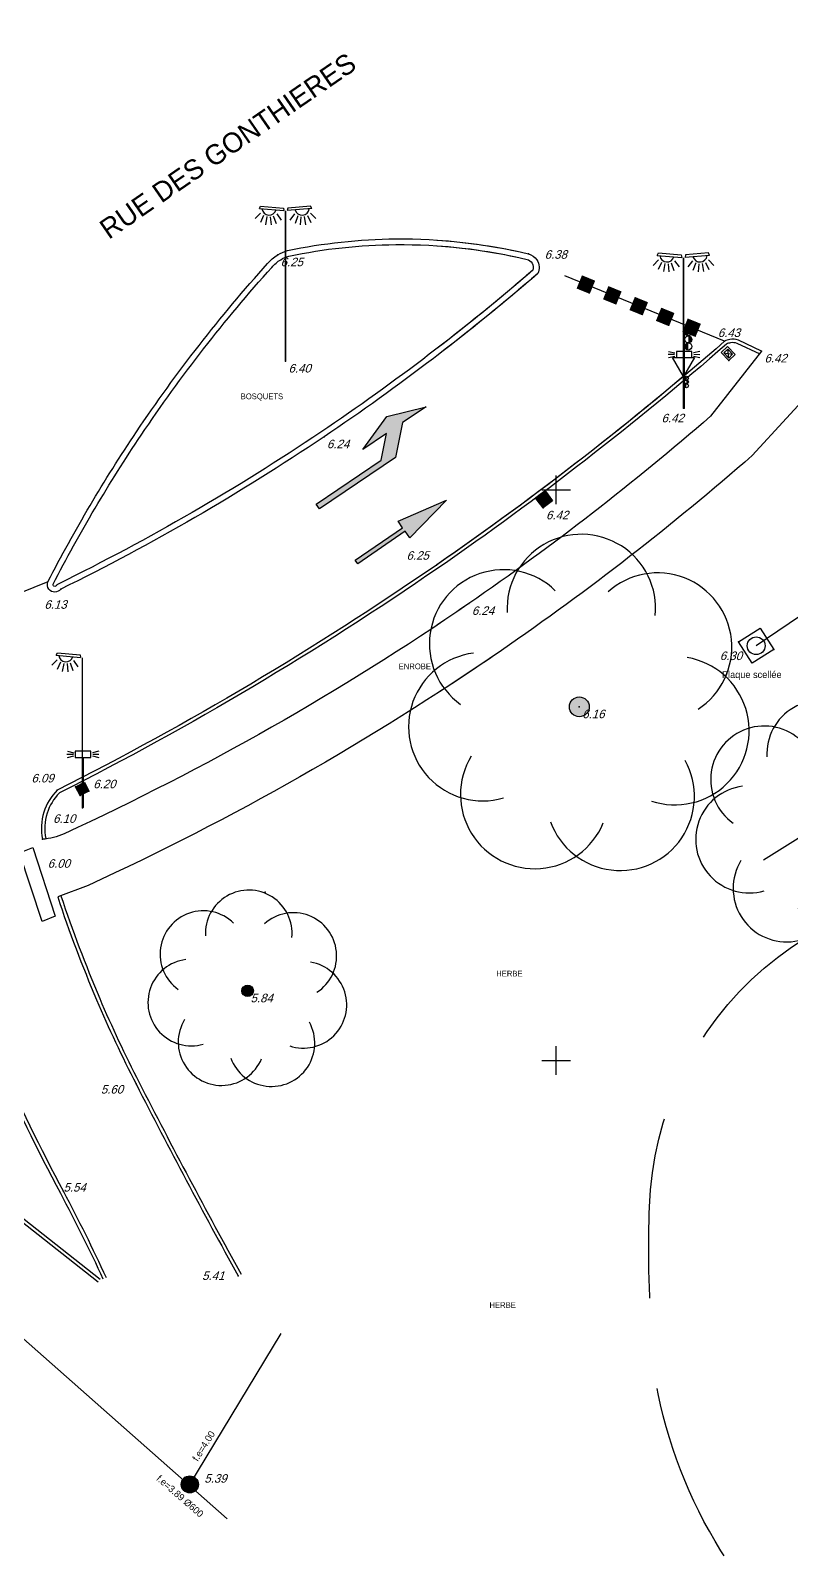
# Model space of a CAD drawing. Header units: metres. Extents: x 330671 to 330906, y 136216 to 136806.
# Drawn here: x 330741.6 to 330768.2, y 136722.4 to 136776.1 of the extents above; entities that cross this region are included whole.
import ezdxf
from ezdxf.enums import TextEntityAlignment as Align

# ---------------------------------------------------------------- set-up
doc = ezdxf.new("R2010")
doc.units = ezdxf.units.M
doc.header["$LTSCALE"] = 2
doc.header["$PDSIZE"] = 5
doc.linetypes.add('CACHE2', pattern=[4.762499999999999, 3.175, -1.5875])
for name, color, linetype in [('C_B_CEDER', 7, 'Continuous'), ('C_BOIT1_EU', 3, 'Continuous'), ('C_CAND_2', 6, 'Continuous'), ('C_CANDEL_1', 6, 'Continuous'), ('C_CANIVEAU', 7, 'Continuous'), ('C_CEDER', 7, 'Continuous'), ('C_CHAMBEP', 1, 'Continuous'), ('C_CHAMBREP', 1, 'Continuous'), ('C_CHEMREVE', 7, 'Continuous'), ('C_COTEZ_EP', 5, 'Continuous'), ('C_ECL_PIET', 6, 'Continuous'), ('C_EG_EU_NV', 3, 'Continuous'), ('C_EP-610', 5, 'Continuous'), ('C_FEUIL', 3, 'Continuous'), ('C_FEUXTRI', 7, 'Continuous'), ('C_FILD_EAU', 7, 'Continuous'), ('C_FL_GAUCH', 7, 'Continuous'), ('C_FL_TD', 7, 'Continuous'), ('C_LIMREVET', 7, 'Continuous'), ('C_NOM_RUE', 7, 'Continuous'), ('C_PAS_PIET', 7, 'Continuous'), ('C_PELOUSE', 3, 'CACHE2'), ('C_PT_ALTIM', 7, 'Continuous'), ('C_REG1_EP', 5, 'Continuous'), ('C_REG2_EP', 5, 'Continuous'), ('C_SEMI', 7, 'Continuous'), ('C_TEXT_G', 7, 'Continuous'), ('CARROYAGE', 253, 'Continuous')]:
    doc.layers.add(name, color=color, linetype=linetype)

# ---------------------------------------------------------------- blocks, each defined once
blk = doc.blocks.new('E013')
at = {"color": 0}
for p, q in [((0.8170740487898538, 0.8170833822227439), (0.182927284557702, 0.182927284557702)), ((0.182927284557702, 0.8170833822227439), (0.8170740487898538, 0.182927284557702))]:
    blk.add_line(p, q, dxfattribs=at)
for points in [[(0, 0), (1, 0), (1, 1.000010666780446), (0, 1.000010666780446)], [(0.182927284557702, 0.182927284557702), (0.8170740487898538, 0.182927284557702), (0.8170740487898538, 0.8170833822227439), (0.182927284557702, 0.8170833822227439)]]:
    blk.add_lwpolyline(points, close=True, dxfattribs=at)
blk = doc.blocks.new('R008')
at = {"const_width": 0.05}
blk.add_lwpolyline([(0.0250009357114322, 1.91212166e-08), (0.0250009357114322, 2.78080907225376)], dxfattribs=at)
for points, const_width in [([(0.1691805784357712, 2.713030075014103, 0.414214), (0.1073435784201138, 2.65119307502755, 1)], 0.123551), ([(0.1073435784201138, 2.65119307502755, 0.414214), (0.1691805784357712, 2.589356075011892, 1)], 0.123551), ([(0.1691805784357712, 2.218579075008165, 0.414214), (0.1073435784201138, 2.156742075021612, 1)], 0.123551), ([(0.1073435784201138, 2.156742075021612, 0.414214), (0.1691805784357712, 2.094905075035058, 1)], 0.123551), ([(0.1691805784357712, 2.34213007503422, 0.414214), (0.2310175784514286, 2.403967075020773, 0.414214), (0.1691805784357712, 2.465805075014941, 1)], 0.123551), ([(0.103770971938502, 1.081909463508055, 0.414214), (0.0699874041602015, 1.048125895758858, 1)], 0.0674999366321607), ([(0.0699874041602015, 1.048125895758858, 0.414214), (0.103770971938502, 1.014342327980557, 1)], 0.0674999366321607), ([(0.103770971938502, 0.8117747728247195, 0.414214), (0.0699874041602015, 0.7779912050755229, 1)], 0.0674999366321607), ([(0.0699874041602015, 0.7779912050755229, 0.414214), (0.103770971938502, 0.7442076372972224, 1)], 0.0674999366321607), ([(0.103770971938502, 0.8792747094703373, 0.414214), (0.1375545397168025, 0.9130582772486378, 0.414214), (0.103770971938502, 0.9468423913349397, 1)], 0.0674999366321607)]:
    blk.add_lwpolyline(points, format="xyb", dxfattribs=dict(const_width=const_width))
for centre, radius in [((0.1691805784357712, 2.65119307502755), 0.123613), ((0.1691805784357712, 2.403967075020773), 0.123613), ((0.1691805784357712, 2.156742075021612), 0.123613), ((0.103770971938502, 1.048125895729754), 0.0675338092521411), ((0.103770971938502, 0.9130582772486378), 0.0675338092521411), ((0.103770971938502, 0.7779912050755229), 0.0675338092521411)]:
    blk.add_circle(centre, radius)
blk = doc.blocks.new('M020BIS')
for p, q in [((-0.3099079925450496, 1.87107345557888), (-0.5411194562911987, 1.87107345557888)), ((0.3627122617326677, 1.885074640420498), (0.5729070450179279, 1.878074047999689))]:
    blk.add_line(p, q)
at = {"color": 0}
for points in [[(-0.5221166964038275, 1.986375052831136), (-0.3032696435693651, 1.931663289637072)], [(-0.5221166964038275, 1.767527999996673), (-0.3032696435693651, 1.822239763219841)], [(0.0250009357114322, 1.767527999996673), (0.0250009357114322, 0.0300000191200525)], [(0.572118567826692, 1.986375052831136), (0.3532715149922296, 1.931663289637072)], [(0.3532715149922296, 1.822239763219841), (0.572118567826692, 1.767527999996673)]]:
    blk.add_lwpolyline(points, dxfattribs=at)
blk.add_lwpolyline([(-0.2485578803461976, 1.986375052831136), (-0.2485578803461976, 1.767527999996673), (0.2985597517690621, 1.767527999996673), (0.2985597517690621, 1.986375052831136)], close=True, dxfattribs=at)
blk = doc.blocks.new('L005ter')
for p, q in [((-0.9179569482803345, 5.349546449491754), (-0.0594855950330384, 5.274680694798008)), ((0.9179569482803345, 5.349546449491754), (0.0594855950330384, 5.274680694798008))]:
    blk.add_line(p, q)
at = {"flags": 128}
for points in [[(-0.9179569482803345, 5.349546449491754), (-0.8737467737519182, 5.437219061801443), (-0.075027780723758, 5.364173027453944), (-0.0594855950330384, 5.274680694798008)], [(0.9179569482803345, 5.349546449491754), (0.8737467737519182, 5.437219061801443), (0.075027780723758, 5.364173027453944), (0.0594855950330384, 5.274680694798008)]]:
    blk.add_lwpolyline(points, dxfattribs=at)
at = {"color": 0}
for points in [[(-0.8779293721308932, 5.191109929233789), (-1.064219471300021, 4.997346703807125)], [(-0.7696457443526015, 5.104552150703967), (-0.8843916467158124, 4.853818292787764)], [(-0.6535771622438915, 5.064030279958388), (-0.7009627728257328, 4.782055005896837)], [(-0.5356009378447197, 5.05993636167841), (-0.5101283016847447, 4.772734815254807)], [(-0.4296547640697099, 5.086919907538686), (-0.3311977573903278, 4.821417712257244)], [(-0.3121517255203798, 5.16049646429019), (-0.1521337538724765, 4.944501831312664)], [(0, 0), (0, 5.265536756749498)], [(0.3121517255203798, 5.16049646429019), (0.1521337538724765, 4.944501831312664)], [(0.4296547640697099, 5.086919907538686), (0.3311977573903278, 4.821417712257244)], [(0.5356009378447197, 5.05993636167841), (0.5101283016847447, 4.772734815254807)], [(0.6535771622438915, 5.064030279958388), (0.7009627728257328, 4.782055005896837)], [(0.7696457443526015, 5.104552150703967), (0.8843916467158124, 4.853818292787764)], [(0.8779293721308932, 5.191109929233789), (1.064219471300021, 4.997346703807125)]]:
    blk.add_lwpolyline(points, dxfattribs=at)
at = {"color": 0, "const_width": 0.05}
blk.add_lwpolyline([(0, 0), (0, 5.265536756749498)], dxfattribs=at)
at = {"color": 0}
for centre, start, end in [((-0.5765990131767467, 5.370226602855837), 186.3219950004635, 344.8871073253201), ((0.5765990131767467, 5.370226602855837), 195.1128926746799, 353.6780049995366)]:
    blk.add_arc(centre, 0.25155675, start, end, dxfattribs=at)
blk = doc.blocks.new('R021')
at = {"color": 0, "linetype": 'Continuous'}
for p, q in [((-0.383883, 1.767528), (0.383211, 1.767528)), ((0, 1.103968), (-0.383883, 1.767528)), ((0.383211, 1.767528), (0, 1.103968)), ((0, 1.103968), (0, 0))]:
    blk.add_line(p, q, dxfattribs=at)
blk = doc.blocks.new('R005')
blk.add_hatch(color=256).paths.add_polyline_path([(-3e-06, 0.037969), (1.037809, 0.038071), (1.291237, 0.291082), (0.915639, 0.291049), (1.423028, 0.474947), (1.926063, 0.291196), (1.548538, 0.291162), (1.215003, -0.037851), (3e-06, -0.037969)])
at = {"color": 0, "linetype": 'ByBlock'}
blk.add_lwpolyline([(-3e-06, 0.037969), (1.037809, 0.038071), (1.291237, 0.291082), (0.915639, 0.291049), (1.423028, 0.474947), (1.926063, 0.291196), (1.548538, 0.291162), (1.215003, -0.037851), (3e-06, -0.037969)], close=True, dxfattribs=at)
blk = doc.blocks.new('R001')
blk.add_hatch(color=256).paths.add_polyline_path([(-4e-06, 0.0194055), (0.5070275, 0.0193925), (0.507, 0.090939), (0.9618540000000001, 0.000187), (0.507035, -0.090742), (0.507035, -0.0191955), (4e-06, -0.0194055)])
at = {"color": 0, "linetype": 'ByBlock'}
blk.add_lwpolyline([(-4e-06, 0.0194055), (0.5070275, 0.0193925), (0.507, 0.090939), (0.9618540000000001, 0.000187), (0.507035, -0.090742), (0.507035, -0.0191955), (4e-06, -0.0194055)], close=True, dxfattribs=at)
blk = doc.blocks.new('L023bis')
blk.add_line((-0.9179569482803345, 5.349546449491754), (-0.0594855950330384, 5.274680694798008))
at = {"flags": 128}
blk.add_lwpolyline([(-0.9179569482803345, 5.349546449491754), (-0.8737467737519182, 5.437219061801443), (-0.075027780723758, 5.364173027453944), (-0.0594855950330384, 5.274680694798008)], dxfattribs=at)
at = {"color": 0}
for points in [[(-0.8779293721308932, 5.191109929233789), (-1.064219471300021, 4.997346703807125)], [(-0.7696457443526015, 5.104552150703967), (-0.8843916467158124, 4.853818292787764)], [(-0.6535771622438915, 5.064030279958388), (-0.7009627728257328, 4.782055005896837)], [(-0.5356009378447197, 5.05993636167841), (-0.5101283016847447, 4.772734815254807)], [(-0.4296547640697099, 5.086919907538686), (-0.3311977573903278, 4.821417712257244)], [(-0.3121517255203798, 5.16049646429019), (-0.1521337538724765, 4.944501831312664)], [(0, 0), (0, 5.265536756749498)]]:
    blk.add_lwpolyline(points, dxfattribs=at)
at = {"color": 0, "const_width": 0.05}
blk.add_lwpolyline([(0, 0), (0, 5.265536756749498)], dxfattribs=at)
at = {"color": 0}
blk.add_arc((-0.5765990131767467, 5.370226602855837), 0.25155675, 186.3219950004635, 344.8871073253201, dxfattribs=at)
blk = doc.blocks.new('D005')
blk.add_hatch(color=256).paths.add_polyline_path([(0, 0), (0, 1), (1, 1), (1, 0)])
at = {"color": 0}
blk.add_lwpolyline([(0, 0), (0, 1), (1, 1), (1, 0)], close=True, dxfattribs=at)
blk = doc.blocks.new('v007')
h = blk.add_hatch(color=256)
edge = h.paths.add_edge_path()
edge.add_arc((0, 0), 0.0288265, 0, 360)
at = {"color": 0}
blk.add_circle((0, 0), 0.0288265, dxfattribs=at)
for centre, start, end in [((0.0059611034276481, 0.2861813711899182), 354.410358, 183.202967), ((-0.2200289438572118, 0.1830917085065119), 45.83893, 234.631539), ((0.2274623182245067, 0.1737704742895816), 302.981787, 131.774396), ((-0.2803330198671108, -0.0578695750655912), 97.267501, 286.06011), ((0.2776795082898403, -0.069493077391833), 251.553215, 80.345824), ((-0.1295403619587704, -0.2552542362548338), 148.696072, 337.488682), ((0.1187982150907855, -0.2604272555989099), 200.124644, 28.917253)]:
    blk.add_arc(centre, 0.2157195702167057, start, end, dxfattribs=at)
blk = doc.blocks.new('U003')
at = {"color": 0}
blk.add_lwpolyline([(0, 1), (1, 1), (1, 0), (0, 0), (0, 1)], dxfattribs=at)
blk.add_circle((0.5, 0.5), 0.35, dxfattribs=at)
blk = doc.blocks.new('GeoCarre')
at = {"const_width": 1}
blk.add_lwpolyline([(0, -0.5), (0, 0.5)], dxfattribs=at)
blk = doc.blocks.new('U014')
h = blk.add_hatch(color=256)
edge = h.paths.add_edge_path()
edge.add_arc((0, 0), 0.3, 0, 360)
at = {"color": 0}
blk.add_line((0, 0), (0, 0), dxfattribs=at)
blk.add_circle((0, 0), 0.3, dxfattribs=at)
blk = doc.blocks.new('point')
blk.add_point((0, 0))

msp = doc.modelspace()

# ---------------------------------------------------------------- linework, layer by layer
at = {"layer": 'C_B_CEDER', "linetype": 'Continuous', "flags": 128}
for points in [[(330765.8977707946, 136765.2125006411), (330760.2956244093, 136767.5002315756)], [(330742.1948510731, 136756.7774624236), (330736.4180067618, 136754.440954503)]]:
    msp.add_lwpolyline(points, dxfattribs=at)
at = {"layer": 'C_CANIVEAU'}
msp.add_lwpolyline([(330848.5333491581, 136378.8346275646, -3.579702129e-07), (330849.5053066015, 136403.8168430328, -2.23609647278e-05)], format="xyb", dxfattribs=at)
at = {"layer": 'C_CHEMREVE', "flags": 128}
for points in [[(330767.189599639, 136764.8677578303), (330765.4045403658, 136762.5836343975, -0.0282158921231466), (330756.9418897515, 136756.0176863748, -0.0430172937705213), (330742.764815498, 136747.9482310712, -0.0885989573007339), (330742.0059817684, 136747.7506335346)], [(330767.189599639, 136764.8677578303), (330765.4045403658, 136762.5836343975, -0.0282158921231466), (330756.9418897515, 136756.0176863748, -0.00357087071599), (330755.8194015671, 136755.255837272, -0.00357087071599)], [(330769.2659004449, 136763.8225932619), (330766.8629420443, 136761.2018076144, -0.0287131430211468), (330758.0768444529, 136754.3709083613, -0.0430172937698448), (330743.6012389379, 136746.1315319136), (330742.5388474669, 136745.7335722833)], [(330769.2659004449, 136763.8225932619), (330766.8629420443, 136761.2018076144, -0.0287131430211468), (330758.0768444529, 136754.3709083613, -0.0070011191637619), (330755.8194015671, 136752.8612652112, -0.0070011191637619)]]:
    msp.add_lwpolyline(points, format="xyb", dxfattribs=at)
at = {"layer": 'C_EG_EU_NV'}
msp.add_line((330771.7634922356, 136749.8552872179), (330767.2628532125, 136747.0197148853), dxfattribs=at)
at = {"layer": 'C_EP-610'}
msp.add_line((330747.1656124417, 136725.1365344216), (330750.3697993875, 136730.4318484908), dxfattribs=at)
at = {"layer": 'C_EP-610', "flags": 128}
for points in [[(330781.159392241, 136764.1286641481), (330767.0017561712, 136754.5376019448)], [(330722.0366969581, 136747.3117135825), (330748.4767276043, 136723.9257288538)]]:
    msp.add_lwpolyline(points, dxfattribs=at)
at = {"layer": 'C_FILD_EAU', "linetype": 'Continuous', "flags": 128}
for points in [[(330848.8331273671, 136378.8230931821, -3.607170907e-07), (330849.804913938, 136403.8009223938, -2.23079069041e-05)], [(330755.8194015671, 136768.7591883028, -0.0421254153780016), (330759.0253345885, 136768.2742630522, -0.1897755029065219), (330759.3201029671, 136768.0607297565, -0.2569856635490574), (330759.3515383604, 136767.5827505652, -0.0145217318533636), (330755.8194015671, 136764.7039508488, -0.0145217318533636)], [(330767.189599639, 136764.8677578303), (330766.377189816, 136765.2471018076, 0.1312241407057619), (330766.0788557372, 136765.2751346767, 0.0830596576366832), (330765.8977707946, 136765.2125006411, -0.0281794708133037), (330755.8025238622, 136757.3663544046, -0.0340511592401816), (330742.5263118935, 136749.4753553562, 0.1216233404004105), (330742.0544748932, 136748.7015927717, 0.1279855844839438), (330742.0059817684, 136747.7506335346)], [(330767.189599639, 136764.8677578303), (330766.377189816, 136765.2471018076, 0.1312241407057619), (330766.0788557372, 136765.2751346767, 0.0830596576366832), (330765.8977707946, 136765.2125006411, -0.028134263094316), (330755.8194015671, 136757.378011331, -0.028134263094316)], [(330742.5388474669, 136745.7335722833, 0.0207385044841989), (330743.9002483712, 136742.1284721716, 0.0175551084692105), (330745.2829276503, 136739.1735081989, 0.0079328313198282), (330748.8559398556, 136732.4525716863)], [(330738.7795732382, 136744.1445512289, 0.0147333032945255), (330740.4666211233, 136740.0510783382, 0.0172227393357412), (330742.7401104274, 136735.4020275755, -0.0144677203405898), (330744.2329803179, 136732.3914006048)]]:
    msp.add_lwpolyline(points, format="xyb", dxfattribs=at)
msp.add_lwpolyline([(330759.0253345885, 136768.2742630522, -0.189775502900358), (330759.3201029671, 136768.0607297565, -0.2569856635490574), (330759.3515383604, 136767.5827505652, -0.0300470860027957), (330751.8670194979, 136761.8597966588, -0.0339912154006522), (330742.645033034, 136756.5210450384, -0.491884032006441), (330742.2315350677, 136756.5146579012, -0.2730862973061494), (330742.1948510731, 136756.7774624236, -0.0288108581289494), (330745.2992088899, 136762.0358072595, -0.0352937989995385), (330749.8923219512, 136767.9360272426, -0.0840501944141692), (330750.2456587236, 136768.24076677, -0.0670946921367811), (330750.5881323229, 136768.3896110134, -0.0495330066121076), (330754.3759173487, 136768.8002730951, -0.0609082333601971)], format="xyb", close=True, dxfattribs=at)
msp.add_lwpolyline([(330743.9561366623, 136732.2259403949), (330732.1227997346, 136741.5583064728)], dxfattribs=at)
at = {"layer": 'C_LIMREVET', "linetype": 'Continuous', "flags": 128}
for points in [[(330848.9530386502, 136378.8184794148, -3.611268046e-07), (330849.9247559309, 136403.7945308685, -2.22433677568e-05)], [(330755.8194015671, 136768.558748502, -0.0419260088545668), (330758.9769663616, 136768.0801899672, -0.1884526116548184), (330759.1515916738, 136767.9530081523, -0.2235507208010674), (330759.1840737712, 136767.7023709203, -0.0138759343652747), (330755.8194015671, 136764.9562934271, -0.0138759343652747)], [(330767.1388292725, 136764.7590271084), (330766.3311498865, 136765.1361622709, 0.1286581332748503), (330766.0988343855, 136765.1568094739, 0.0762904925579305), (330765.9661332915, 136765.112900285, -0.0281488155098904), (330755.870710793, 136757.2676095694, -0.0340087520594638), (330742.5976467583, 136749.3769598011, 0.1189553050704656), (330742.1689172978, 136748.6654965664, 0.1279855845402755), (330742.1235022644, 136747.7749014765, 0.1279855845402755)], [(330767.1388292725, 136764.7590271084), (330766.3311498865, 136765.1361622709, 0.1286581332748503), (330766.0988343855, 136765.1568094739, 0.0762904925579305), (330765.9661332915, 136765.112900285, -0.0281488155098904), (330755.870710793, 136757.2676095694, -0.0001371457429676), (330755.8194015671, 136757.2321994474, -0.0001371457429676)], [(330742.6527706167, 136745.7712752796, 0.0207385044983407), (330744.0106563019, 136742.1754837536, 0.0175551084618669), (330745.3897654198, 136739.2281496761, 0.0079328313152902), (330748.9609903276, 136732.51057512, 0.0079328313152902)], [(330738.6673272831, 136744.1021148583, 0.0147333032956593), (330740.3570692892, 136740.0021049203, 0.0172227393446487), (330742.6341892285, 136735.3456298838, -0.0144677203270153), (330744.1239746767, 136732.3412232176, -0.0144677203270153)]]:
    msp.add_lwpolyline(points, format="xyb", dxfattribs=at)
msp.add_lwpolyline([(330758.9769663616, 136768.0801899672, -0.1884526116578039), (330759.1515916738, 136767.9530081523, -0.2235507208010674), (330759.1840737712, 136767.7023709203, -0.0298921789746609), (330751.7552943075, 136762.0256805997, -0.0339912154028157), (330742.5568145228, 136756.7005373621, 0.1187782123602552), (330742.4847433765, 136756.6406578541, -0.4918840318840718), (330742.3880539132, 136756.6391643308, -0.2498463787609808), (330742.3776649252, 136756.6956111154, -0.0287589592061703), (330745.4652953957, 136761.9243834174, -0.035293799001219), (330750.0410858624, 136767.8023511464, 0.0101562922979259), (330750.0463920612, 136767.8085031226, -0.0840501943948031), (330750.3491675545, 136768.0696354698, -0.0656991564854217), (330750.6362346212, 136768.1953486353, -0.0494390303943839), (330754.3777194322, 136768.600281214, -0.0608821118368712)], format="xyb", close=True, dxfattribs=at)
msp.add_lwpolyline([(330744.0304461802, 136732.3201640414), (330732.1971092524, 136741.6525301192)], dxfattribs=at)
at = {"layer": 'C_PAS_PIET'}
for p, q in [((330741.2065614894, 136747.2741958244), (330741.670781086, 136747.4599380279)), ((330741.9899386006, 136744.87280693), (330741.2065614894, 136747.2741958244)), ((330741.670781086, 136747.4599380279), (330742.4541581972, 136745.0585491334)), ((330742.4541581972, 136745.0585491334), (330741.9899386006, 136744.87280693))]:
    msp.add_line(p, q, dxfattribs=at)
at = {"layer": 'C_PELOUSE', "flags": 128}
msp.add_lwpolyline([(330776.1659180023, 136745.9154752444, -0.1144285950490913), (330778.0526163859, 136744.3643987181, -0.1816675667502694), (330779.1598541301, 136740.7262724009, 0.162766066590308), (330779.8272327781, 136737.361212117, 0.1605516309389169), (330782.3417304196, 136735.093116387), (330785.2501059659, 136731.182454579), (330787.5880453548, 136724.982826858, -0.1824414238561255), (330788.4487092028, 136720.5843466217, -0.1283275527944358), (330787.1333640769, 136717.6620481758, -0.2666631609162067), (330784.9278714572, 136716.3808012441, -0.2778401498117354), (330782.6571759672, 136717.7324537092), (330779.6953681277, 136721.7847042009, 0.0717547936251758), (330776.0080416104, 136725.800520341, 0.0342778476327885), (330773.8742283019, 136727.3117340035, 0.2740650948252704), (330771.277967747, 136727.364656191, 0.4946981548120502), (330770.7234811713, 136723.3542071241), (330772.7414199301, 136721.3325331857, -0.3819234000720894), (330773.7773989612, 136717.3790004798, -0.3500447635742028), (330771.0366716631, 136717.485740242, -0.1123188971158352), (330765.7669087108, 136722.8071993042, -0.0944281834101127), (330763.4904528027, 136728.7023063762, -0.0272786032101271), (330763.2399851148, 136733.5474634964, -0.0073891702141576), (330763.2632259487, 136734.8623625965, -0.4405898850318742)], format="xyb", close=True, dxfattribs=at)
at = {"layer": 'C_SEMI', "color": 0}
for p in [(330750.2456587236, 136768.24076677, 6.25), (330759.0253345885, 136768.2742630522, 6.38), (330765.8977707946, 136765.2125006411, 6.43), (330767.189599639, 136764.8677578303, 6.42), (330750.5209313188, 136764.5152428474, 6.4), (330764.4548129352, 136762.8709654809, 6.42), (330751.8670194979, 136761.8597966588, 6.24), (330759.6241704217, 136759.9517812604), (330759.5392355301, 136759.3687718059, 6.42), (330755.8025238622, 136757.3663544046, 6.25), (330742.645033034, 136756.5210450384, 6.13), (330756.9418897515, 136756.0176863748, 6.24), (330766.3863924287, 136754.6746767129, 6.3), (330767.6171199138, 136754.4005271767), (330760.8076625133, 136752.3958784565, 6.16), (330742.5263118935, 136749.4753553562, 6.09), (330743.1677488386, 136749.5931627511), (330743.6358285964, 136749.4432554873, 6.2), (330743.4026217152, 136748.8534070238, 6.1), (330742.0059817684, 136747.7506335346, 6), (330749.8067267139, 136745.9018240814), (330749.1904345018, 136742.4378802883, 5.84), (330745.2829276503, 136739.1735081989, 5.6), (330742.7401104274, 136735.4020275755, 5.54), (330748.8559398556, 136732.4525716863, 5.41), (330747.1656124417, 136725.1365344216, 5.39)]:
    msp.add_point(p, dxfattribs=at)
at = {"layer": 'CARROYAGE'}
for p, q in [((330760, 136759.5), (330760, 136760.5)), ((330759.5, 136760), (330760.5, 136760)), ((330760, 136739.5), (330760, 136740.5)), ((330759.5, 136740), (330760.5, 136740))]:
    msp.add_line(p, q, dxfattribs=at)

# ---------------------------------------------------------------- block references
at = {"layer": 'C_BOIT1_EU', "xscale": 0.4166017042052659, "yscale": 0.4166017042052659, "rotation": 36.7112580064297}
msp.add_blockref('D005', (330759.5392355301, 136759.3687718059), dxfattribs=at)
at = {"layer": 'C_BOIT1_EU', "rotation": 36.71125800963847}
msp.add_blockref('point', (330759.5392355301, 136759.3687718059), dxfattribs=at)
at = {"layer": 'C_CAND_2'}
for name, p in [('L005ter', (330750.5209313188, 136764.5152428474)), ('L005ter', (330764.4548129352, 136762.8709654809)), ('point', (330750.5209313188, 136764.5152428474)), ('point', (330764.4548129352, 136762.8709654809))]:
    msp.add_blockref(name, p, dxfattribs=at)
at = {"layer": 'C_CANDEL_1'}
for name in ['L023bis', 'point']:
    msp.add_blockref(name, (330743.4026217152, 136748.8534070238), dxfattribs=at)
at = {"layer": 'C_CEDER', "xscale": 0.5, "yscale": 0.5, "zscale": 0.5, "rotation": 157.786522862311}
for p in [(330761.0374169571, 136767.1973080813), (330761.9631986405, 136766.8192495212), (330762.8889803238, 136766.4411909612), (330763.8147620072, 136766.0631324011), (330764.7405436905, 136765.6850738411)]:
    msp.add_blockref('GeoCarre', p, dxfattribs=at)
at = {"layer": 'C_CEDER'}
msp.add_blockref('R021', (330764.4548129352, 136762.8709654809), dxfattribs=at)
at = {"layer": 'C_CHAMBEP', "xscale": 0.3475419739825826, "yscale": 0.3475419739825826, "rotation": 117.241811736346}
msp.add_blockref('D005', (330743.6358285964, 136749.4432554873), dxfattribs=at)
at = {"layer": 'C_CHAMBEP', "rotation": 27.2418117331149}
msp.add_blockref('point', (330743.3268350856, 136749.2841692403), dxfattribs=at)
at = {"layer": 'C_CHAMBREP', "xscale": 0.3935461451896303, "yscale": 0.3060282715696255, "rotation": 133.9839481698303}
msp.add_blockref('E013', (330766.2685560702, 136764.7451700046), dxfattribs=at)
at = {"layer": 'C_CHAMBREP', "rotation": 43.98394816983032}
msp.add_blockref('point', (330766.048355857, 136764.5326443189), dxfattribs=at)
at = {"layer": 'C_ECL_PIET'}
for name, p in [('M020BIS', (330764.4548129352, 136762.8709654809)), ('point', (330764.4798138709, 136762.9009655001)), ('M020BIS', (330743.4026217152, 136748.8534070238)), ('point', (330743.4276226509, 136748.8834070429))]:
    msp.add_blockref(name, p, dxfattribs=at)
at = {"layer": 'C_FEUIL'}
for p, xscale, yscale in [((330760.8076625133, 136752.3958784565, 6.228560715267491), 12.05241037498348, 12.05241037498348), ((330769.1997967461, 136748.2524115353, 6.011181184135229), 8.701420093663904, 8.701420093663904), ((330749.1904345018, 136742.4378802883, 5.878305819681515), 7.036681801126929, 7.036681801126929)]:
    msp.add_blockref('v007', p, dxfattribs=dict(at, xscale=xscale, yscale=yscale))
for p in [(330760.8076625133, 136752.3958784565, 6.228560715267491), (330749.1904345018, 136742.4378802883, 5.878305819681515)]:
    msp.add_blockref('point', p, dxfattribs=at)
at = {"layer": 'C_FEUXTRI'}
for name, p in [('R008', (330764.4548129352, 136762.8709654809)), ('point', (330764.4798138709, 136762.8709655001))]:
    msp.add_blockref(name, p, dxfattribs=at)
at = {"layer": 'C_FL_GAUCH', "xscale": 2.647768249256643, "yscale": 2.647768249256643, "rotation": 34.06623175987195}
msp.add_blockref('R005', (330751.6503958525, 136759.4224768156), dxfattribs=at)
at = {"layer": 'C_FL_TD', "xscale": 3.976094569029902, "yscale": 3.976094569029902, "rotation": 34.47524945454692}
msp.add_blockref('R001', (330753.0027930127, 136757.4706277036), dxfattribs=at)
at = {"layer": 'C_REG1_EP'}
for name in ['U014', 'point']:
    msp.add_blockref(name, (330747.1656124417, 136725.1365344216), dxfattribs=at)
at = {"layer": 'C_REG2_EP', "xscale": 0.8915851363928723, "yscale": 0.8915851363928723, "rotation": 302.4421578336758}
msp.add_blockref('U003', (330766.3863924287, 136754.6746767129), dxfattribs=at)

# ---------------------------------------------------------------- texts
at = {"layer": 'C_COTEZ_EP'}
msp.add_text('Plaque scellée', height=0.24, dxfattribs=at).set_placement((330765.8033802674, 136753.4052121801))
for s, rotation, p in [('f.e=4.00', 57.93911732632093, (330747.4435502105, 136725.92433712)), ('f.e=3.89 Ø600', 319.0746170823995, (330745.9734554013, 136725.3033488948))]:
    msp.add_text(s, height=0.24, rotation=rotation, dxfattribs=at).set_placement(p)
at = {"layer": 'C_NOM_RUE'}
msp.add_text('RUE DES GONTHIERES', height=0.7000000000000001, rotation=34.61224848426761, dxfattribs=at).set_placement((330744.3294718061, 136768.7626584246))
at = {"layer": 'C_PT_ALTIM', "oblique": 18.00000000000001}
for s, p in [('6.25', (330750.3456587236, 136768.14076677, 6.25)), ('6.38', (330759.5921849699, 136768.4034824976, 6.38)), ('6.43', (330765.6554680579, 136765.6606681221, 6.43)), ('6.40', (330750.6209313187, 136764.4152428473, 6.4)), ('6.42', (330767.289599639, 136764.7677578303, 6.42)), ('6.42', (330763.6849207066, 136762.6683380554, 6.42)), ('6.24', (330751.9670194979, 136761.7597966588, 6.24)), ('6.42', (330759.63923553, 136759.2687718059, 6.42)), ('6.25', (330754.75433169, 136757.8517288776, 6.25)), ('6.13', (330742.0709721934, 136756.1327089852, 6.13)), ('6.24', (330757.0418897515, 136755.9176863748, 6.24)), ('6.30', (330765.7249608719, 136754.3351407793, 6.3)), ('6.16', (330760.9076625133, 136752.2958784565, 6.16)), ('6.09', (330741.6165913995, 136750.0447573674, 6.09)), ('6.20', (330743.7833573155, 136749.8399381995, 6.2)), ('6.10', (330742.3752372433, 136748.6286250099, 6.1)), ('6.00', (330742.1870981969, 136747.0541969097, 6)), ('5.84', (330749.2904345018, 136742.3378802883, 5.84)), ('5.60', (330744.0475632771, 136739.1361301621, 5.6)), ('5.54', (330742.7401104274, 136735.7020275755, 5.54)), ('5.41', (330747.5946382135, 136732.6034972229, 5.41)), ('5.39', (330747.6731051526, 136725.4962392273, 5.39))]:
    msp.add_text(s, height=0.3, dxfattribs=at).set_placement(p, align=Align.TOP_LEFT)
at = {"layer": 'C_TEXT_G'}
for s, p in [('BOSQUETS', (330749.6920487839, 136763.2538238993, 1.469364953858158)), ('ENROBE', (330755.0470700974, 136753.8144499849, 1.469364953858158)), ('HERBE', (330758.3595857954, 136743.043009456, 1.469364953858158)), ('HERBE', (330758.1237164389, 136731.4251638461, 1.469364953858158))]:
    msp.add_text(s, height=0.2, dxfattribs=at).set_placement(p, align=Align.MIDDLE)

doc.saveas('drawing.dxf')
